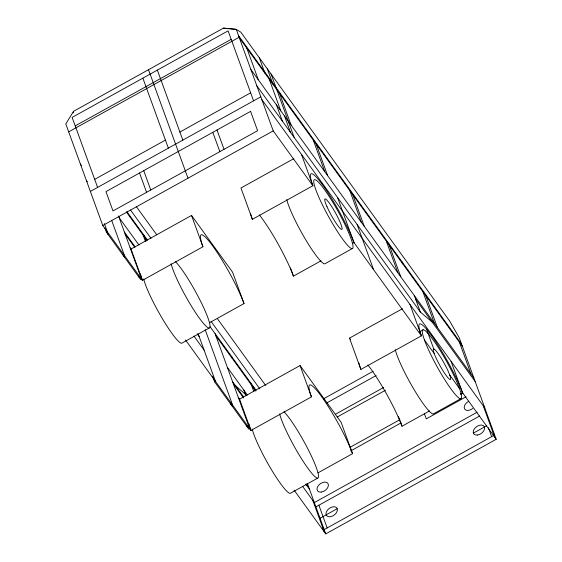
<?xml version="1.0" encoding="UTF-8"?>
<svg xmlns="http://www.w3.org/2000/svg" width="562" height="562" viewBox="0 0 562 562"><rect width="100%" height="100%" fill="white"/><g stroke="black" fill="none" stroke-linecap="round" stroke-linejoin="round"><path stroke-width="0.84" d="M73.172 113.025L73.538 111.318L223.479 28.1L236.258 29.329L273.223 130.883L312.879 185.734A46.091 6.365 61 0 1 322.953 185.383A46.091 6.365 61 0 1 353.955 242.545L352.423 243.395M73.538 111.318L65.796 123.942L102.762 225.495L142.418 280.347L202.931 246.76A46.091 6.365 61 0 1 213.005 246.409A46.091 6.365 61 0 1 244.006 303.571L209.535 322.7M350.646 450.984L401.191 422.814M75.217 125.902L231.193 39.333M68.683 131.866L239.145 37.254M94.676 179.362L165.418 140.1M179.903 132.056L250.645 92.793M90.363 191.431L260.824 96.819M102.762 225.495L273.223 130.883M118.561 216.005L141.526 279.117L140.676 279.588L106.471 232.282L107.328 231.811L104.328 223.564M140.409 273.87A46.091 6.365 61 0 0 142.418 280.347L131.023 249.029L191.537 215.443L232.605 272.247L244.006 303.571M293.821 158.667L240.965 188.003L252.366 219.321L312.879 185.734L301.478 154.417M259.349 214.881A46.091 6.365 61 0 1 293.441 276.132L321.014 260.824M209.099 328.06L181.681 343.277A39.368 5.437 61 0 1 161.926 317.895A39.368 5.437 61 0 1 143.696 278.963M352.142 248.664A39.368 5.437 61 0 1 318.787 197.065A39.368 5.437 61 0 1 329.318 196.693A39.368 5.437 61 0 1 352.142 248.664L324.724 263.88A39.368 5.437 61 0 1 304.969 238.499A39.368 5.437 61 0 1 286.746 199.566M215.091 333.645L249.697 428.722L248.84 429.192L214.635 381.886L215.492 381.408L198.189 333.877M352.536 453.682A46.091 6.365 61 0 0 321.534 396.519A46.091 6.365 61 0 0 311.46 396.87L250.947 430.457L239.553 399.139L300.066 365.553L341.141 422.357L352.536 453.682L318.064 472.811M294.067 490.092L325.742 533.9L496.204 439.287L462.484 392.655A46.091 6.365 61 0 0 431.483 335.493L426.523 329.121A46.091 6.365 61 0 0 421.409 335.844L360.895 369.431L349.501 338.113L402.35 308.777M419.414 331.84L423.221 329.725M323.459 398.865L373.154 371.278M326.466 403.102L376.111 375.549M335.388 414.271L383.565 387.527M337.27 416.99L385.455 390.246M350.147 447.282L399.877 419.681M367.878 364.984A46.091 6.365 61 0 1 401.971 426.242L429.544 410.934M460.187 393.927L462.484 392.655L451.082 361.338M460.707 394.391L462.997 393.119M317.628 478.164L290.21 493.38A39.368 5.437 61 0 1 270.455 467.998A39.368 5.437 61 0 1 252.233 429.073M460.671 398.774L433.253 413.99A39.368 5.437 61 0 1 413.506 388.609A39.368 5.437 61 0 1 395.276 349.676M466.031 396.793L426.277 418.859L424.345 413.555M477.159 412.213L314.341 502.583L302.588 486.327M315.907 506.882L479.632 416.006M320.045 518.241L337.228 508.701A6.4 4.152 -35.9 0 0 327.66 509.853A6.4 4.152 -35.9 0 0 330.175 516.766A6.4 4.152 -35.9 0 0 337.228 508.701M473.373 433.133L486.755 425.708M493.893 435.402L324.176 529.601L322.644 527.479M223.388 28.149L236.279 29.393L240.782 32.146L449.677 321.071L459.259 337.79L496.204 439.287M432.164 322.054L420.306 312.008L414.306 295.528M246.332 395.571L245.306 394.152L233.378 383.888L243.522 397.924M238.618 35.813L461.599 344.218M239.363 37.858L462.343 346.262M250.87 69.484L473.85 377.889M415.648 299.209L475.192 381.57M256.792 85.747L420.502 312.177M261.822 99.565L484.802 407.97M493.106 432.866L494.637 434.988M353.73 242.236L421.409 335.844L410.014 304.527M424.408 339.989L434.18 353.505M449.719 374.994L459.484 388.511M349.501 338.113L350.526 339.532M136.243 206.444L156.777 234.846M217.353 318.626L265.608 385.37M130.468 209.949L151.002 238.351M211.066 321.422L259.834 388.869M126.956 211.748L147.504 240.164M210.069 326.705L256.068 390.323M126.443 212.057L146.113 239.257L146.703 240.88M215.871 335.795L255.836 391.068M80.401 164.062L81.413 165.467M119.172 217.684L138.962 245.053M227.336 367.288L247.435 395.086M124.413 232.085L135.07 246.823M232.577 381.689L243.62 396.969M86.33 180.36L87.349 181.765M125.101 233.982L134.74 247.329M197.143 333.772L199.173 336.582M305.805 484.065L309.423 489.066M130.131 247.793L131.023 249.029M193.932 336.041L204.09 350.091M238.295 397.397L239.553 399.139M185.523 339.968L250.947 430.457A46.091 6.365 61 0 1 248.938 423.98M483.271 405.848L494.665 437.166M459.421 342.223L470.928 373.842M488.406 427.717L491.652 436.646M425.799 295.724L437.313 327.344M422.877 291.678L434.384 323.305M402.055 261.857L402.799 263.908M426.544 329.149L433.78 349.023M388.511 243.135L400.769 276.806M386.333 241.14L397.847 272.76M352.718 194.642L364.225 226.261M349.796 190.595L361.303 222.215M357.186 224.603L373.611 269.732M337.523 197.41L353.955 242.545M316.174 144.097L327.681 175.716M313.252 140.05L324.759 171.677M398.374 416.351L401.971 426.242M279.63 93.552L291.144 125.178M271.081 74.058L294.137 137.402M267.386 68.943L273.013 84.398M284.52 116.018L290.442 132.288M269.254 79.2L280.761 110.826M259.307 57.774L264.934 73.229M276.441 104.848L282.363 121.118M246.816 48.17L258.323 79.79M253.574 100.837L228.102 30.84L72.126 117.409L97.605 187.406M290.442 267.891L293.441 276.132M217.002 129.998L224.034 149.323M300.066 365.553L311.46 396.87M212.808 132.323L219.847 151.649M318.893 505.224L327.161 527.943M157.36 70.102L182.833 140.1M307.421 483.573L325.742 533.9M312.809 500.454L324.204 531.778M306.536 483.987L307.337 486.186M148.508 69.709L187.989 178.189M142.867 78.146L168.347 148.143M191.537 215.443L202.931 246.76M253.532 386.818L254.902 390.583M250.61 382.771L253.743 391.384M231.593 356.47L232.373 358.619M243.838 390.112L245.306 394.152M246.781 425.525L247.378 427.169M205.186 329.711L232.626 405.118L231.776 405.588L231.179 403.952M231.607 404.127L232.506 406.6M230.448 402.933L231.045 404.577M143.739 170.665L150.771 189.991M139.545 172.991L146.577 192.316M212.541 376.118L214.635 381.886M143.907 235.19L145.832 240.48M143.191 235.218L145.551 241.695M138.617 275.921L139.214 277.565M111.634 220.269L124.462 255.513L123.612 255.984L123.015 254.347M123.745 255.352L124.343 256.996M107.335 232.654L107.932 234.305M104.975 228.165L106.471 232.282M472.775 408.455A6.4 4.152 -35.9 0 1 464.633 408.967A6.4 4.152 -35.9 0 1 468.483 401.401M252.366 219.321A46.091 6.365 61 0 1 250.526 213.532M360.895 369.431A46.091 6.365 61 0 1 358.886 362.961M175.4 261.562A39.368 5.437 61 0 1 206.092 313.16A39.368 5.437 61 0 1 198.541 317.017A39.368 5.437 61 0 1 171.115 263.747M283.929 411.665A39.368 5.437 61 0 1 314.622 463.271A39.368 5.437 61 0 1 307.07 467.12A39.368 5.437 61 0 1 279.644 413.857M250.575 111.367L105.972 191.621L113.004 210.947L257.607 130.693L250.575 111.367M434.637 349.459L433.653 348.96A17.436 2.41 61 0 0 443.011 370.801A17.436 2.41 61 0 0 449.34 374.004A17.436 2.41 61 0 0 434.637 349.459M428.771 334.25L425.434 330.849A39.368 5.437 61 0 0 439.21 370.456A39.368 5.437 61 0 0 460.777 392.409A39.368 5.437 61 0 0 428.771 334.25M321.197 492.101A6.4 4.152 -35.9 0 0 328.25 484.037A6.4 4.152 -35.9 0 0 318.682 485.189A6.4 4.152 -35.9 0 0 321.197 492.101M477.405 435.058A6.4 4.152 -35.9 0 0 484.451 426.987A6.4 4.152 -35.9 0 0 474.883 428.146A6.4 4.152 -35.9 0 0 477.405 435.058M326.936 206.577A17.436 2.41 61 0 0 341.71 229.429A17.436 2.41 61 0 0 331.601 206.416A17.436 2.41 61 0 0 326.936 206.577"/></g></svg>
